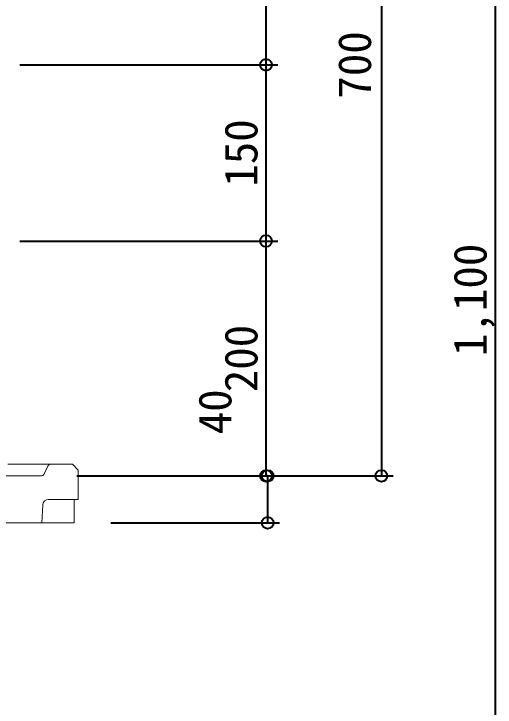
# Model space of a CAD drawing. Units: millimetres at full size, sheet at 1:20. Extents: x -5952 to 5966, y -3160 to 3160.
# Drawn here: x -2949 to -2539, y 22 to 613 of the extents above; entities that cross this region are included whole.
import ezdxf
from ezdxf.enums import TextEntityAlignment as Align

# ---------------------------------------------------------------- set-up
doc = ezdxf.new("R2010")
doc.units = ezdxf.units.MM
doc.header["$LTSCALE"] = 20
doc.header["$PDMODE"] = 32
doc.header["$PDSIZE"] = 10
doc.layers.add('0-7_躯体', color=7, linetype='Continuous', lineweight=9)
doc.layers.add('0-C_寸法', color=1, linetype='Continuous', lineweight=40)
doc.styles.add('ＭＳ ゴシック', font='')
doc.styles.get('ＭＳ ゴシック').set_extended_font_data('MS Gothic')

msp = doc.modelspace()

# ---------------------------------------------------------------- linework, layer by layer
at = {"layer": '0-7_躯体'}
for p, q in [((-2918.77, 229.16), (-2953.76, 229.16)), ((-2923.22, 220.27), (-2919.32, 228.05)), ((-2898.76, 229.16), (-2918.77, 229.16)), ((-2893.77, 224.16), (-2898.76, 229.16)), ((-2925, 219.15), (-2994.12, 219.15)), ((-2893.77, 224.16), (-2893.77, 199.15)), ((-2893.77, 199.15), (-2919.01, 199.15)), ((-2897.21, 199.15), (-2897.36, 179.16)), ((-2924.01, 194.41), (-2924.76, 179.16)), ((-2897.36, 179.16), (-3243.76, 179.16))]:
    msp.add_line(p, q, dxfattribs=at)
for centre, radius, start, end in [((-2917.53, 227.15), 2, 90, 153.435), ((-2925, 221.15), 2, 270, 333.435), ((-2919.01, 194.16), 5, 90, 177.138)]:
    msp.add_arc(centre, radius, start, end, dxfattribs=at)
at = {"layer": '0-C_寸法'}
for p, q in [((-2635.62, 919.16), (-2635.62, 219.15)), ((-2538.79, 919.16), (-2538.79, -180.84)), ((-2733.92, 769.16), (-2733.92, 569.15)), ((-2943.51, 569.15), (-2723.92, 569.15)), ((-2943.51, 569.15), (-2723.92, 569.15)), ((-2733.92, 569.15), (-2733.92, 419.16)), ((-2943.51, 419.16), (-2723.92, 419.16)), ((-2943.51, 419.16), (-2723.92, 419.16)), ((-2733.92, 419.16), (-2733.92, 219.15)), ((-2895, 219.15), (-2625.62, 219.15)), ((-2895, 219.15), (-2723.92, 219.15)), ((-2893.59, 219.15), (-2722.51, 219.15)), ((-2732.51, 219.15), (-2732.51, 179.16)), ((-2865.94, 179.16), (-2722.51, 179.16))]:
    msp.add_line(p, q, dxfattribs=at)
for p in [(-2733.92, 569.15), (-2733.92, 419.16), (-2733.92, 219.15), (-2732.51, 219.15), (-2635.62, 219.15), (-2732.51, 179.16)]:
    msp.add_point(p, dxfattribs=at)

# ---------------------------------------------------------------- texts
at = {"layer": '0-C_寸法', "style": 'ＭＳ ゴシック'}
for s, p in [('700', (-2635.97, 540.36)), ('150', (-2732.7, 465.36)), ('1,100', (-2537.57, 321.16)), ('200', (-2732.7, 290.36)), ('40', (-2754.89, 254.55))]:
    msp.add_text(s, height=28.15, rotation=90, dxfattribs=at).set_placement(p, align=Align.BOTTOM_LEFT)

doc.saveas('drawing.dxf')
